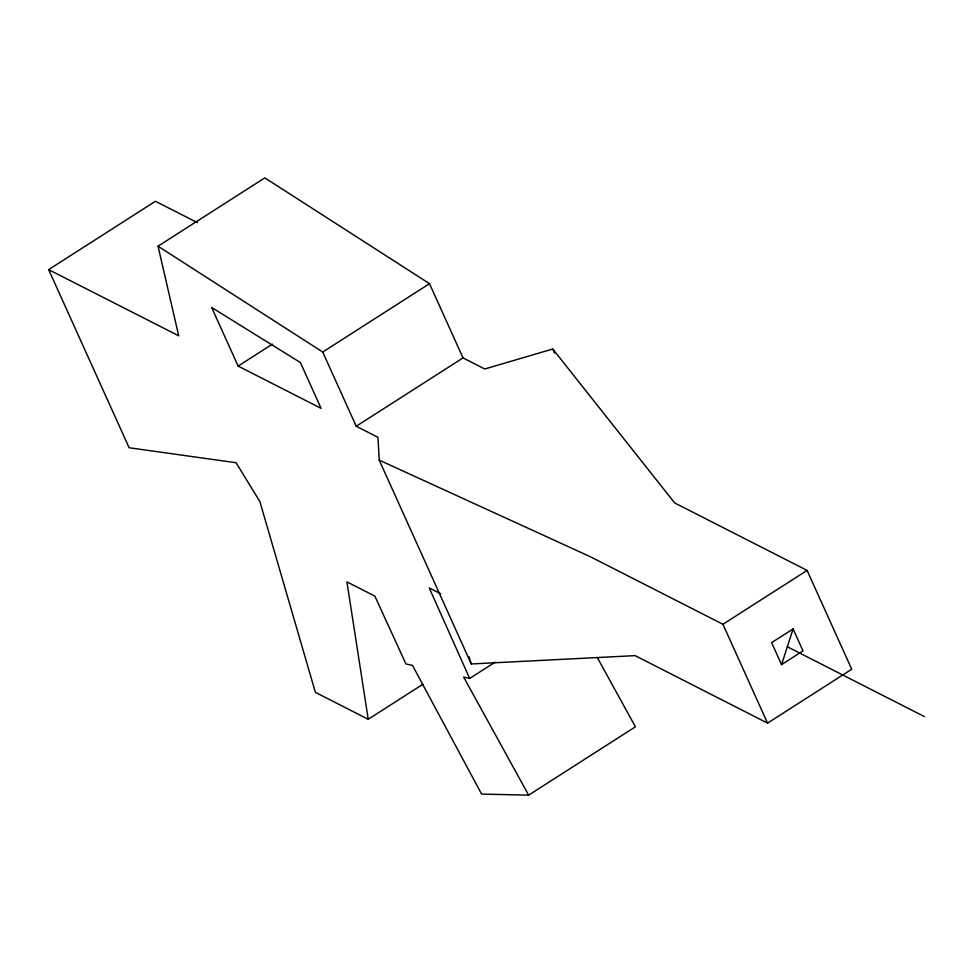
<?xml version="1.0" encoding="UTF-8"?>
<svg xmlns="http://www.w3.org/2000/svg" width="973" height="973" viewBox="0 0 973 973"><rect width="100%" height="100%" fill="white"/><g stroke="black" fill="none" stroke-linecap="round" stroke-linejoin="round"><path stroke-width="1.46" d="M781.55 664.608L793.092 628.923L803.005 650.876L781.55 664.608L771.638 642.654L793.092 628.923M422.878 684.274L368.22 719.266L315.386 692.35L259.9 501.642L236.086 462.734L129.129 447.75L48.65 269.63L155.425 201.277L197.434 222.647M158.04 246.205L264.826 177.864L429.507 283.678L463.014 357.906L484.761 368.986L552.773 349.015L674.642 502.919L807.091 570.409L851.716 669.242L767.563 723.121L635.114 655.632L471.248 663.963L379.215 460.12L377.986 437.339L356.24 426.259L322.72 352.031L158.04 246.205L178.716 335.807L48.65 269.63M238.13 366.079L321.09 408.356L300.426 362.564L211.664 307.48L238.13 366.079L272.452 344.114M322.72 352.031L429.507 283.678M356.24 426.259L463.014 357.906M597.446 657.809L635.418 726.795L528.643 795.136L463.635 677.086L469.667 678.461L495.099 662.187M379.215 460.12L590.477 556.799L722.927 624.277L807.091 570.409M528.643 795.136L481.599 794.09L412.516 665.447L405.936 663.951L374.86 596.108L346.923 581.878L368.22 719.266M787.327 646.765L924.35 716.578M440.745 593.785L429.239 587.923L469.667 678.461M722.927 624.277L767.563 723.121M552.773 349.015L554.646 353.15M468.998 656.739L471.248 663.963"/></g></svg>
